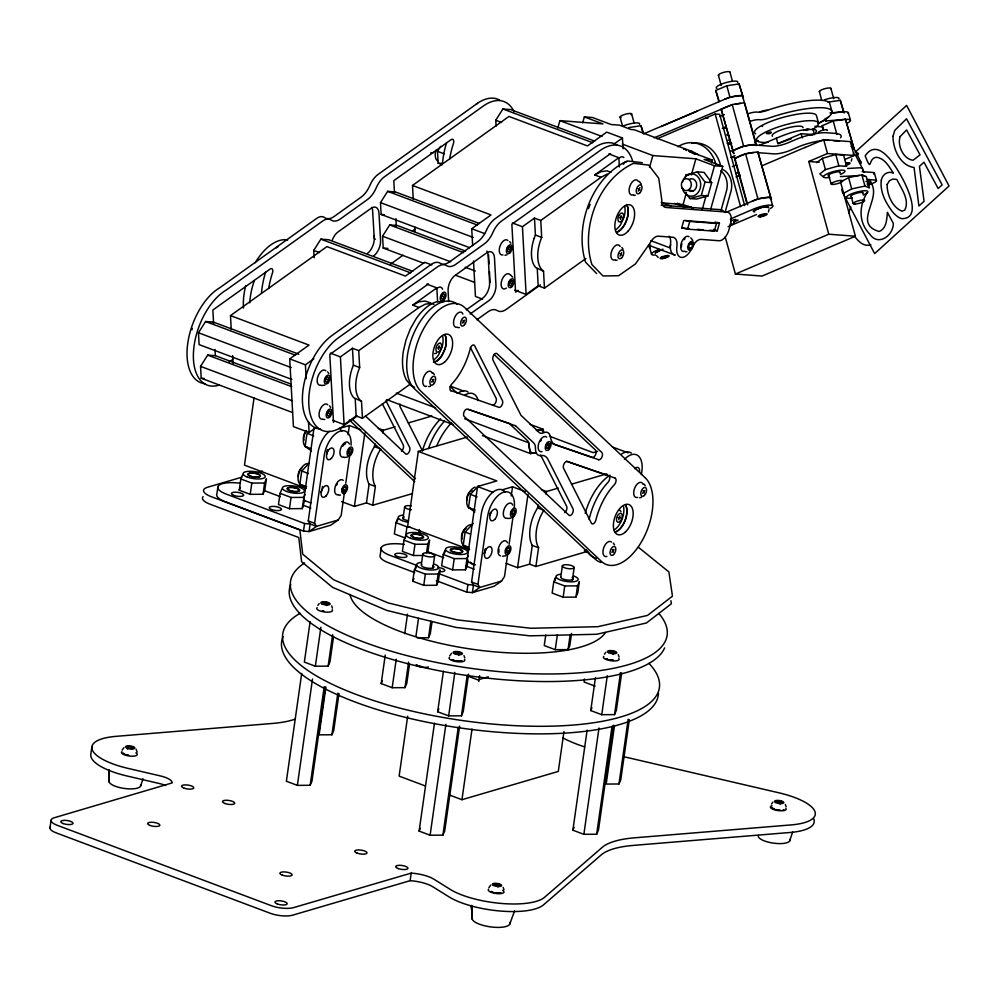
<?xml version="1.0" encoding="UTF-8"?>
<svg xmlns="http://www.w3.org/2000/svg" width="999" height="999" viewBox="0 0 999 999"><rect width="100%" height="100%" fill="white"/><g stroke="black" fill="none" stroke-linecap="round" stroke-linejoin="round"><path stroke-width="1.5" d="M549.737 443.981L547.914 443.631L546.553 445.716L546.503 448.052L548.326 448.401L549.675 446.328L549.737 443.981L547.227 443.044M328.696 379.945L328.833 377.56L327.597 376.835L325.662 379.133L325.524 381.518L326.76 382.255L328.696 379.945L324.925 378.534M330.557 413.898L330.694 411.513L329.458 410.776L327.522 413.074L327.385 415.459L328.621 416.196L330.557 413.898L326.785 412.475M444.63 296.978L444.767 294.593L443.531 293.856L441.595 296.166L441.458 298.551L442.694 299.288L444.63 296.978L440.859 295.567M510.751 249.688L510.901 247.302L509.665 246.566L507.729 248.876L507.579 251.261L508.828 251.998L510.751 249.688L506.993 248.276M512.612 283.629L512.762 281.243L511.525 280.519L509.59 282.817L509.44 285.202L510.676 285.939L512.612 283.629L508.841 282.218M49.95 828.009L51.024 820.429M91.908 746.64L90.834 754.208A53.259 16.896 8.1 0 0 127.21 776.036L159.316 783.516A17.133 5.432 8.1 0 1 165.647 785.526M127.622 749.213L128.047 746.216L133.741 747.702L132.368 748.601L128.834 748.288L126.673 747.102L128.047 746.216M217.932 486.538L216.858 494.105A22.028 6.993 8.1 0 0 225.212 501.685L303.484 531.081L309.053 531.555L330.794 525.174L338.211 519.98L341.159 515.509L344.443 492.445M263.024 494.255L264.623 483.004L266.433 478.796L264.822 490.047L263.024 494.255L250.225 494.33L239.236 490.209L240.834 478.958L242.645 474.75M254.058 397.814L244.48 465.147L305.544 488.074M250.225 494.33L251.823 483.091L240.834 478.958M281.88 489.123L280.07 493.319L278.471 504.57L289.46 508.703L302.26 508.616L304.67 500.199M289.46 508.703L291.071 497.452L280.07 493.319M306.231 488.548L299.862 484.128L301.735 471.004L308.941 463.399M311.513 450.886L305.145 446.466L307.018 433.341L313.748 435.864M302.26 508.616L303.858 497.377L305.07 494.567M313.961 428.359L303.721 500.287L310.864 502.959M303.484 531.081L304.57 523.513L226.286 494.118A22.028 6.993 8.1 0 1 218.906 485.314A22.028 6.993 8.1 0 1 239.573 483.166M338.211 519.98L316.471 526.361L310.127 523.988L308.254 520.929L317.882 453.259A22.028 11.951 -69.4 0 1 329.395 431.256M304.57 523.513L310.127 523.988L309.053 531.555L316.471 526.361L314.598 523.314L324.225 455.631A22.028 11.951 -69.4 0 1 339.573 431.356A22.028 11.951 -69.4 0 1 351.061 445.167M326.835 454.145L327.485 449.55M301.723 673.388L286.376 781.243L297.365 785.376L310.165 785.289L311.963 781.093L325.349 687.087M310.127 621.59L304.358 662.087L315.347 666.221L328.147 666.133L329.957 661.925L333.579 636.438M297.365 785.376L312.5 679.045M348.064 434.715L349.375 425.537L360.789 429.82M315.347 666.221L320.904 627.222M326.411 605.481L326.848 602.484L323.314 602.185L321.94 603.071L327.635 604.557L329.008 603.671L326.848 602.484M345.754 483.216L349.7 455.532M310.165 785.289L324.2 686.675M328.147 666.133L332.63 634.64M325.924 687.075L319.118 734.839L331.918 734.764L333.728 730.556L338.986 693.568M341.546 501.598L354.395 506.418L364.86 432.967M331.918 734.764L337.837 693.156M354.395 506.418L366.446 502.884L369.106 484.14A28.959 15.709 -69.4 0 1 374.45 446.64L374.862 443.756M366.446 502.884L372.727 505.244L375.387 486.501A28.959 15.709 -69.4 0 1 380.731 449.001L374.45 446.64M382.992 433.141L383.391 430.257L395.142 426.81M381.268 547.602L380.194 555.182A22.028 6.993 8.1 0 0 388.549 562.762L414.647 572.564M395.966 522.677L394.355 533.928L405.357 538.049L406.955 526.81L395.966 522.677L397.764 518.469L397.365 521.278M402.947 518.956L404.682 506.68M409.553 663.935L406.78 683.441L404.982 687.637L392.182 687.724L381.193 683.591L385.239 655.094M405.794 535.939L403.996 540.147L402.397 551.398L413.386 555.519L423.339 555.469M467.232 437.062L418.319 451.423L407.642 526.411L468.706 549.35M392.182 687.724L396.241 659.228M413.386 555.519L414.985 544.28L403.996 540.147M418.756 533.753L419.355 529.532M404.732 633.691L407.505 614.198M436.551 585.277L438.149 574.025L439.96 569.817L438.349 581.068L436.551 585.277L423.751 585.352L412.762 581.231L414.36 569.979L416.171 565.771L415.759 568.581M419.955 533.766L420.354 530.956M421.328 564.61L422.852 553.871M404.982 687.637L408.603 662.15M426.585 552.634L427.784 544.193L429.582 539.984L427.984 551.236M415.946 636.313L418.506 618.319M423.751 585.352L425.349 574.113L414.36 569.979M407.667 716.196L399.138 776.123L425.437 786.001M432.879 568.144L434.627 555.869A5.994 1.898 8.1 0 0 426.461 552.809A5.994 1.898 8.1 0 0 425.124 555.931A5.994 1.898 8.1 0 0 434.627 555.869M417.145 637.812L428.521 637.737L430.869 621.241M432.043 621.528L430.332 633.528L428.521 637.737M444.642 553.121L445.042 550.312L443.231 554.52L441.633 565.759L452.622 569.892L465.422 569.817L467.22 565.609L468.032 559.977M452.622 569.892L454.22 558.641L443.231 554.52M50.487 826.747A16.021 5.082 8.1 0 0 56.169 832.866L270.317 913.286A16.021 5.082 8.1 0 0 292.57 915.184L410.127 880.668L411.213 873.101A22.59 7.168 8.1 0 1 433.866 879.17L450.074 889.297A53.259 16.896 8.1 0 0 501.223 903.433A53.259 16.896 8.1 0 0 544.517 897.339L602.347 847.264A80.095 25.412 8.1 0 1 634.552 837.811L791.308 824.899A53.259 16.896 8.1 0 0 814.859 811.375A53.259 16.896 8.1 0 0 778.858 792.794L623.813 756.705M459.627 726.148L444.717 830.931L442.907 835.139L430.107 835.214L419.118 831.093L434.465 723.226M468.581 674.1L463.249 711.6L461.451 715.808L448.651 715.883L437.662 711.763L443.419 671.266M474.887 511.95L468.519 507.529L470.392 494.405L478.621 485.701M469.605 549.625L463.236 545.204L465.109 532.08L473.339 523.376M465.422 569.817L467.02 558.566L468.219 555.756M418.319 451.423L496.828 480.906L477.559 486.563L466.883 561.55L475.449 564.772M430.107 835.214L445.904 724.275M448.651 715.883L454.845 672.389M507.779 553.521L504.495 576.585L501.548 581.056L494.13 586.251L472.39 592.632L466.82 592.157L467.907 584.577L438.911 573.701M458.753 655.194L459.178 652.185L455.644 651.885L454.27 652.772L456.431 653.958L459.965 654.27L461.338 653.383L459.178 652.185M501.548 581.056L479.807 587.437L473.464 585.052L471.59 582.005L481.218 514.323A22.028 11.951 -69.4 0 1 491.558 493.331A22.028 11.951 -69.4 0 1 505.294 492.082M467.907 584.577L473.464 585.052L472.39 592.632L479.807 587.437L477.934 584.39L487.562 516.708A22.028 11.951 -69.4 0 1 503.359 492.27A22.028 11.951 -69.4 0 1 514.298 507.579M442.907 835.139L458.254 727.272M461.451 715.808L467.207 675.312M484.503 553.633A6.206 3.372 -69.4 0 1 490.846 546.94A6.206 3.372 -69.4 0 1 489.41 557.03A6.206 3.372 -69.4 0 1 484.503 553.633L485.202 549.088M489.997 515.422L490.434 512.35M448.801 794.767L461.95 799.712L472.015 729.02M478.783 681.455L479.607 675.686M511.226 495.991L512.537 486.8L525.387 491.633M509.09 544.293L513.036 516.608M506.143 563.399L517.557 567.694L528.021 494.23M517.557 567.694L529.607 564.16L532.28 545.404A28.959 15.709 -69.4 0 1 537.612 507.917L538.024 505.032M529.607 564.16L535.889 566.52L538.561 547.764A28.959 15.709 -69.4 0 1 543.893 510.277L537.612 507.917M546.153 494.405L546.565 491.52L558.304 488.074M497.927 887.012L498.351 884.015L494.817 883.703L493.444 884.59L499.138 886.088L500.511 885.201L498.351 884.015M545.754 635.064L544.255 645.566L555.244 649.687L568.044 649.612L569.855 645.404L571.565 633.403M555.157 580.419L555.556 577.609L553.758 581.818L552.147 593.069L563.149 597.19L575.936 597.115L577.747 592.907L579.345 581.655L577.547 585.864L575.936 597.115M560.851 576.485L562.375 565.746M555.244 649.687L557.38 634.69M563.149 597.19L564.747 585.951L553.758 581.818M572.402 580.019L574.15 567.744A5.994 1.898 8.1 0 0 565.983 564.685A5.994 1.898 8.1 0 0 564.647 567.807A5.994 1.898 8.1 0 0 574.15 567.744M568.044 649.612L570.179 634.615M563.985 731.48L558.291 771.428L461.95 799.712M584.54 679.02L584.103 682.017L595.104 686.151M613.386 725.249L598.476 830.032L596.665 834.24L583.866 834.315L572.877 830.194L587.137 730.032M621.678 672.926L616.333 710.414L614.535 714.622L601.735 714.697L590.746 710.576L595.441 677.584M583.866 834.315L599 727.996M601.735 714.697L607.28 675.711M613.036 654.258L613.461 651.261L609.927 650.961L608.553 651.847L614.248 653.346L615.621 652.459L613.461 651.261M641.408 474.5L641.845 471.428A22.028 11.951 -69.4 0 0 624.475 459.365M596.665 834.24L612.025 726.373M614.535 714.622L620.504 672.627M614.51 725.499L606.181 784.065L618.98 783.978L620.779 779.769L629.333 719.68M618.98 783.978L628.184 719.268M780.094 804.12L780.519 801.111L776.985 800.811L775.624 801.697L781.318 803.196L782.679 802.309L780.519 801.111M438.486 349.538L439.061 345.779M620.504 219.38L621.078 215.622M768.443 212.025L768.968 209.653M851.323 161.076L851.847 158.704M351.111 452.659L351.723 450.149L350.836 448.751L348.751 450.312L348.151 452.809L349.038 454.208L351.111 452.659L348.601 451.71M345.829 490.334L346.428 487.824L345.554 486.426L343.469 487.974L342.869 490.484L343.743 491.883L345.829 490.334L342.058 488.911M514.485 513.736L515.084 511.226L514.21 509.827L512.125 511.376L511.525 513.886L512.4 515.284L514.485 513.736L510.714 512.312M509.203 551.398L509.802 548.888L508.928 547.502L506.843 549.05L506.231 551.56L507.117 552.947L509.203 551.398L505.432 549.987M848.601 212.849L850.811 206.93M557.817 128.022L559.89 120.642L602.934 123.901L584.34 116.92L582.692 122.815M649.537 167.345L652.846 155.557L695.891 158.804L714.485 165.784L722.714 166.408L710.714 209.153M685.152 177.947L685.988 174.975L697.377 171.878L704.045 172.39L711.7 182.63L707.954 195.966L696.565 199.063L689.897 198.564L685.639 192.869M670.654 244.855L669.817 247.814L650.923 240.722M661.55 202.872L683.079 204.508L686.388 192.707M691.345 175.025L695.891 158.804M687.587 229.133L689.747 221.428L716.495 223.451L714.335 231.156L687.587 229.133L682.205 227.784M689.897 198.564L701.286 195.467L705.032 182.13L697.377 171.878M711.55 162.899L712.349 160.052L689.11 151.324L692.394 151.573L698.189 154.608M702.085 210.015L706.218 195.267M709.939 182.005L714.485 165.784M720.953 210.664L726.435 191.146A18.019 14.948 -85.7 0 0 720.866 170.804M709.527 230.257L717.282 230.844L719.417 223.214L716.882 222.265M725.024 212.512L730.918 191.483A18.019 14.948 -85.7 0 0 722.552 169.38M867.02 192.857C859.003 205.806 858.366 222.577 869.704 234.041C878.034 246.728 893.418 235.764 893.318 223.351L887.387 212.337C886.775 218.968 886.75 228.596 879.108 231.493C852.184 223.539 882.08 198.976 870.978 182.879M140.597 786.076L143.007 778.745M789.759 840.771L792.632 831.98M618.743 519.655L619.992 515.871M509.79 924.025L514.585 910.888M433.953 304.295L431.318 303.396L425.312 304.171L419.006 307.492L358.741 350.624L352.46 348.264L353.384 365.184L352.098 368.594A29.371 15.934 -69.4 0 0 353.696 397.652L361.513 401.398L362.45 418.319L356.168 415.959L344.106 424.587L332.692 420.304M358.741 350.624L359.665 367.545L358.379 370.954A29.371 15.934 -69.4 0 0 359.977 400.012L361.513 401.398M534.115 238.436L535.402 235.027L534.477 218.107L540.759 220.467L601.023 177.322L607.33 174.013M540.759 220.467L541.683 237.387L540.397 240.784A29.371 15.934 -69.4 0 0 541.995 269.855L543.543 271.241L544.467 288.162L538.186 285.801L526.123 294.43L514.71 290.147M588.511 208.591L590.122 204.445M735.189 219.231L733.054 224.35L730.057 224.126M239.236 490.209L240.434 487.4M412.762 581.231L413.961 578.421M381.193 683.591L382.392 680.794M437.662 711.763L438.861 708.953M419.118 831.093L420.317 828.283M590.746 710.576L591.945 707.767M572.877 830.194L574.088 827.384M691.433 248.326L692.881 245.055L692.145 242.507L689.972 243.244L688.523 246.516L689.248 249.051L691.433 248.326L687.662 246.903M638.249 191.146L639.959 187.575M620.017 256.119L621.728 252.547M809.103 129.283L807.204 128.983L803.895 130.295M815.571 132.755L816.52 130.956L815.634 129.72C795.853 127.635 777.097 138.411 759.24 145.367M122.153 750.124L123.938 747.602M449.75 655.806L451.536 653.271M488.923 887.624L490.709 885.089M291.883 379.445L199.113 344.605L198.464 332.767L205.594 321.503L213.386 322.09L298.901 354.208M292.507 412.512L201.199 378.221L200.549 366.371L207.68 355.107L215.459 355.694L290.834 384.003M314.148 257.817L313.736 250.412L320.879 239.148L328.659 239.735L412.724 271.303M469.555 247.652L381.131 214.448L380.482 202.61L387.624 191.346L395.404 191.933L479.47 223.501M423.801 263.299L383.216 248.064L382.567 236.214L389.697 224.95L397.477 225.537L465.609 251.124M442.17 164.673L438.136 163.162L437.487 151.311L440.659 146.304M496.091 126.174L495.766 120.255L502.897 108.991L510.676 109.578L594.742 141.146M317.844 605.406L319.193 603.571M828.795 116.858A43.556 9.615 -15.3 0 1 817.831 123.589A43.556 9.615 -15.3 0 0 825.149 119.53L829.158 116.446A48.052 10.614 -15.3 0 0 818.169 107.705A48.052 10.614 -15.3 0 0 768.993 118.044A8.004 1.773 -15.3 0 1 759.215 119.655A8.004 1.773 -15.3 0 0 749.887 121.379M604.457 654.183L605.819 652.347M771.515 804.033L772.876 802.197M462.4 323.039L464.635 320.217M431.655 382.118L433.891 379.295M642.557 493.256L644.805 490.434M611.825 552.335L614.06 549.512M855.132 152.248L906.63 105.444L949.05 185.989L874.662 253.596L843.743 194.892M816.67 162.687L822.339 158.317L835.788 154.533L843.568 155.12L846.653 166.396L838.873 165.797L825.424 169.593L819.754 173.963M477.559 103.234L377.947 174.525A18.519 10.052 -69.4 0 0 370.13 184.89L369.717 185.826A20.017 10.864 -69.4 0 1 361.276 197.04L334.016 216.571A20.017 10.864 -69.4 0 1 326.323 218.444M231.244 329.458L230.482 315.609L326.923 246.603L405.432 276.086L424.712 262.275L431.855 264.96M413.261 199.3L412.5 185.452L508.941 116.446L587.449 145.929L606.743 132.118L622.439 138.012L623.026 148.789M390.509 264.186L403.009 255.232M316.358 427.322L309.116 432.492L293.419 426.598L289.71 358.891L309.003 345.092L230.482 315.609M472.652 245.667L471.728 228.734L491.021 214.935L412.5 185.452M289.71 358.891L305.419 364.797L313.848 358.753M613.998 144.056L622.439 138.012M428.471 283.878L329.795 354.495L333.516 422.39M610.539 153.621L511.863 224.238L515.571 292.133L518.106 290.322M330.407 353.134L340.409 356.893L352.46 348.264M419.006 307.492L412.724 305.132L436.838 287.874L437.599 301.723M512.425 222.977L522.427 226.723L534.477 218.107M601.023 177.322L594.755 174.975L618.856 157.717L619.368 166.945M357.192 416.021L343.306 425.961A52.023 28.234 -69.4 0 1 308.841 404.807A52.023 28.234 -69.4 0 1 338.461 337.774L437.487 266.845A20.017 10.864 -69.4 0 1 446.503 265.584L446.653 265.672A20.017 10.864 -69.4 0 0 455.656 264.41L484.365 243.868A20.017 10.864 -69.4 0 0 492.807 232.655L492.932 232.367A20.017 10.864 -69.4 0 1 501.386 221.154L599.924 150.637A51.985 28.209 -69.4 0 1 632.642 161.151M540.384 284.902L506.306 309.34A20.017 10.864 -69.4 0 1 497.302 310.614L497.065 310.477A20.017 10.864 -69.4 0 0 488.074 311.75L476.835 319.78M362.45 418.319L410.164 384.178M544.467 288.162L585.901 258.504M228.921 362.175L232.655 359.503M412.362 231.031L414.847 229.258M466.346 309.84L482.767 298.089A12.013 6.518 -69.4 0 0 489.61 282.617L488.136 255.457A12.013 6.518 -69.4 0 0 486.863 251.074M470.154 314.023L489.11 300.474A12.013 6.518 -69.4 0 0 495.954 285.002L494.48 257.842A12.013 6.518 -69.4 0 0 486.525 252.947L454.932 275.537A12.013 6.518 -69.4 0 0 448.089 291.009L448.663 301.573M841.033 181.681L848.601 177.635L861.862 174.788L866.295 176.648L869.392 187.924L864.947 186.064L851.685 188.911L842.856 193.619L841.707 189.398M594.755 174.975L601.048 171.653L607.055 170.879L611.013 172.228M412.724 305.132L419.031 301.81L425.037 301.036L430.319 302.847M718.868 101.761L715.784 90.484L726.81 85.777L739.073 83.928L743.381 98.064L739.073 83.928M643.493 133.903L729.907 97.053L742.17 95.205M661.201 126.523L697.564 111.014M654.095 137.85L726.56 106.943A12.013 2.647 -15.3 0 1 732.192 104.982M721.178 109.266L733.778 153.621L721.178 109.266L732.217 104.545L744.467 102.71L756.668 145.592M657.067 138.811L715.172 114.011L719.667 114.361L744.692 205.582M720.042 116.433L724.3 114.61M732.567 150.762L743.593 146.054L755.856 144.206L742.719 96.603A12.013 2.647 -15.3 0 0 724.475 99.351M730.781 157.505L735.052 155.682M746.89 203.484L734.527 158.404L745.566 153.696L757.816 151.848L771.403 199.788L757.816 151.848M776.31 138.074L777.846 143.631L801.173 133.679L813.024 134.578M823.388 130.182L822.165 125.712L833.203 121.004L845.454 119.156L854.033 148.839L845.454 119.156M732.367 166.596L736.5 164.823M735.826 173.589L738.586 172.415M736.026 176.885L740.284 175.062M761.588 165.971L805.344 147.303M804.994 147.577L823.663 139.61L850.311 141.621L854.12 155.519L844.792 159.503M840.746 182.78L855.406 236.226L828.758 234.216L808.803 161.476L827.472 153.509L854.12 155.519M726.81 212.013L757.929 198.776L770.179 196.928M659.278 249.313L656.43 250.524A12.013 2.647 -15.3 0 0 655.694 255.07M730.319 219.006L754.47 208.691A12.013 2.647 -15.3 0 1 769.692 205.12A12.013 2.647 -15.3 0 1 770.067 208.641M730.843 221.016L733.628 219.83L738.086 220.167L733.903 221.953M728.059 226.673L756.48 214.548M867.794 185.414L873.213 183.104A8.004 1.773 -15.3 0 0 875.087 180.07L867.382 179.483M725.224 236.938L735.401 274.038L828.758 234.216M855.406 236.226L762.062 276.061L735.401 274.038M777.846 143.631L791.295 138.786M807.841 129.995L806.48 130.432M846.028 164.935L848.8 163.212L846.141 163.374M338.998 428.583L349.375 425.537M408.366 422.927L431.868 416.034M241.708 477.235L207.617 487.237A20.017 6.356 8.1 0 0 211.288 496.69L299.875 529.957L302.697 554.145L333.604 579.745L387.874 602.834L457.192 619.88L530.931 628.259L597.777 626.698L647.502 615.421L672.464 596.178L668.868 571.903L638.411 547.265M256.518 472.877L262.45 471.141M372.727 505.244L412.375 493.606M597.627 451.323L593.169 452.634L549.55 436.251M502.16 489.847L512.537 486.8M571.528 484.19L606.78 473.851M535.889 566.52L587.287 551.423M488.286 676.822L477.884 679.882L467.869 676.111M411.213 873.101L293.644 907.604A16.021 5.082 8.1 0 1 271.391 905.706L57.243 825.299A16.021 5.082 8.1 0 1 54.308 817.731L172.103 782.929A17.133 5.432 8.1 0 0 160.402 775.936L128.284 768.456A53.259 16.896 8.1 0 1 92.283 749.874A53.259 16.896 8.1 0 1 115.834 736.363L272.59 723.438A80.095 25.412 8.1 0 0 294.917 719.218M870.891 244.743C864.123 247.29 858.054 241.209 854.507 236.114M619.617 217.794L621.965 217.195M437.599 347.952L439.947 347.365M504.994 255.257L506.905 254.845M324.85 385.114L321.578 385.539M347.677 457.03L344.418 457.505M511.051 518.094L507.779 518.568M505.769 555.769L502.497 556.243M434.553 353.621L436.463 353.209M428.696 386.638L430.594 386.226M639.61 497.777L641.495 497.377M633.928 195.429L635.339 195.167M615.696 260.402L617.107 260.152M685.526 251.86L686.925 251.598M536.338 430.382L543.206 429.283L543.668 431.993M482.492 435.601L530.469 453.621L534.59 452.959M628.721 127.572L640.983 125.724L643.356 132.817M828.021 102.148L840.284 100.3L844.205 113.024M831.118 113.411L843.381 111.563L840.284 100.3M458.066 327.66L459.44 327.56M830.032 112.875L843.893 111.826A12.013 2.647 -15.3 0 1 848.039 113.561M825.149 119.53A8.004 1.773 -15.3 0 0 825.948 120.929L845.978 119.405A12.013 2.647 -15.3 0 1 846.827 123.352M847.627 168.469L858.541 167.869A12.013 2.647 -15.3 0 1 862.524 168.706M840.446 176.573L859.252 175.537M339.123 495.167L340.497 495.104M443.693 301.486L436.938 301.735A44.156 23.951 -69.4 0 0 415.921 319.081L410.252 329.058L405.956 340.135L403.309 351.523A46.728 25.35 -69.4 0 0 406.506 380.082L411.039 385.564L414.548 387.187M810.264 134.765L813.086 134.715M323.426 419.48L324.787 419.468M251.823 483.091L264.623 483.004M291.071 497.452L303.858 497.377M406.955 526.81L409.802 526.785M414.985 544.28L427.784 544.193M454.22 558.641L467.02 558.566M425.349 574.113L438.149 574.025M564.747 585.951L577.547 585.864M705.719 118.069L707.941 118.232M584.34 116.92L592.569 117.532L611.163 124.525L619.38 125.137L631.006 129.508L634.29 129.758L692.394 151.573M833.116 140.672L837.224 140.971A34.041 7.517 -15.3 0 1 839.46 141.259M757.429 152.635L774.075 153.883A12.013 2.647 -15.3 0 0 790.271 150.337L798.039 147.028A22.702 5.007 -15.3 0 1 822.402 140.547M808.803 161.476L819.168 162.263M712.349 160.052L704.12 159.428L722.714 166.408M862.224 171.666L873.001 172.477A8.004 1.773 -15.3 0 1 873.7 174.126M685.988 174.975L688.661 175.175M705.032 182.13L711.7 182.63M438.136 163.162L442.807 163.511M701.286 195.467L707.954 195.966M661.176 205.195L720.754 209.703A12.013 6.518 -69.4 0 1 723.663 211.488M719.417 223.214L683.753 220.517L681.618 228.159L689.36 228.734M697.115 229.32L703.321 229.795M381.131 214.448L384.253 214.685M383.216 248.064L387.887 248.414M201.199 378.221L204.308 378.459M814.822 126.324L822.065 126.898M642.307 162.687L627.247 160.951C591.77 177.198 574.088 225.836 585.564 262.175L596.653 273.576M618.306 517.519L620.429 518.006M685.714 220.417L689.747 221.428M450.499 390.459L498.888 407.33A4.008 2.173 -69.4 0 0 501.935 405.144A4.008 2.173 -69.4 0 0 502.422 400.562L474.625 345.754A4.008 2.173 -69.4 0 0 472.327 345.342A4.008 2.173 -69.4 0 0 470.179 348.813A48.052 26.074 -69.4 0 1 451.685 384.178A4.008 2.173 -69.4 0 0 449.975 388.074A4.008 2.173 -69.4 0 0 451.048 390.834M468.344 409.315L509.19 423.401L527.36 440.522A10.739 5.832 -69.4 0 1 529.108 445.979A12.3 6.668 -69.4 0 0 534.54 453.196A19.293 10.465 -69.4 0 1 536.001 453.071M552.06 443.469L592.282 457.342A4.008 2.173 -69.4 0 0 595.541 454.732A4.008 2.173 -69.4 0 0 595.491 450.087L494.018 354.445M566.595 461.188L608.641 475.686A4.008 2.173 -69.4 0 1 609.702 478.446A4.008 2.173 -69.4 0 1 608.004 482.342A48.052 26.074 -69.4 0 0 589.51 517.707A4.008 2.173 -69.4 0 1 588.998 519.105M559.89 120.642L602.01 136.463M622.352 144.106L652.846 155.557M502.897 108.991L592.769 142.732M608.866 153.958L618.856 157.717M495.766 120.255L501.56 122.427M683.079 204.508L693.081 208.267M674.687 203.409L684.802 207.205M661.313 202.397L671.415 206.194M713.473 229.42L717.282 230.844M689.11 243.631L692.881 245.055M437.487 151.311L444.218 153.846M648.513 245.167L674.687 254.995M535.402 235.027L541.683 237.387M387.624 191.346L477.485 225.087M471.728 228.734L484.577 233.566M508.391 246.366L510.901 247.302M380.482 202.61L473.251 237.437M534.115 238.436A29.371 15.934 -69.4 0 0 535.714 267.495L543.543 271.241M389.697 224.95L463.623 252.71M510.252 280.307L512.762 281.243M382.567 236.214L450.686 261.8M465.184 267.233L475.337 271.041M455.681 275.274L474.525 282.355M482.579 299.126L475.437 296.441L473.501 261.051M320.879 239.148L410.739 272.889M426.848 284.128L436.838 287.874M313.736 250.412L319.543 252.585M450.711 386.238L463.561 391.059M612.437 446.978L628.146 452.872M530.119 424.363L543.206 429.283M353.384 365.184L359.665 367.545M545.916 444.905L549.675 446.328M545.804 447.465L548.326 448.401M205.594 321.503L295.467 355.244M396.291 393.082L435.552 407.829M464.635 418.743L528.608 442.769L530.469 453.621M386.526 399.563L453.409 424.675M198.464 332.767L291.233 367.595M207.68 355.107L291.745 386.675M378.371 428.371L383.391 430.257M541.533 489.635L546.565 491.52M200.549 366.371L291.858 400.661M477.559 486.563L493.269 492.457M470.392 494.405L477.122 496.94M512.574 510.277L515.084 511.226M349.2 449.213L351.723 450.149M584.39 550.861L588.748 552.497M468.519 507.529L475.249 510.064M305.145 446.466L310.539 448.489M369.106 484.14L375.387 486.501M532.28 545.404L538.561 547.764M465.109 532.08L470.492 534.103M507.292 547.952L509.802 548.888M301.735 471.004L308.466 473.538M343.918 486.875L346.428 487.824M463.236 545.204L468.618 547.227M299.862 484.128L306.593 486.663M427.797 551.748L443.743 557.729M465.484 565.896L474.175 569.168M264.448 490.671L280.394 496.665M303.596 505.369L310.839 508.091M471.59 582.005L477.934 584.39M308.254 520.929L314.598 523.314M417.17 565.534L389.622 555.194A22.028 6.993 8.1 0 1 382.48 546.203A22.028 6.993 8.1 0 1 404.345 544.43M436.388 580.731L466.82 592.157M689.11 151.324L694.904 154.358M510.427 274.862L512.762 277.185M440.259 343.244L440.934 343.681A4.77 2.585 -69.4 0 1 441.196 348.351L440.609 349.687A4.533 2.46 -69.4 0 1 437.287 352.073L436.613 351.636A4.77 2.585 -69.4 0 1 436.351 346.953L436.925 345.629A4.533 2.46 -69.4 0 1 440.259 343.244M638.211 188.686L639.997 190.022M619.979 253.671L621.765 255.007M820.691 174.713L823.476 176.96M862.711 170.792L864.46 172.39M450.199 386.576L456.968 392.957M365.497 416.046L405.631 453.883A4.008 2.173 -69.4 0 0 408.903 452.372A4.008 2.173 -69.4 0 0 409.615 447.377L385.964 400.749M352.272 419.193L415.459 478.758M349.313 420.005L414.747 481.693M656.593 255.694L658.204 257.442M715.109 221.928L716.495 223.451M690.796 237.812L692.819 240.434M639.21 181.381L641.233 184.003M621.865 247.477L623.001 248.988M644.005 484.053L645.242 485.701M613.261 543.131L614.497 544.78M433.091 372.914L434.328 374.563M509.677 241.608L510.901 243.232M619.742 510.027L620.966 511.663M327.622 371.865L328.833 373.501M329.47 405.819L330.694 407.442M682.242 188.324L683.94 190.597M470.367 347.477L496.078 398.176A4.008 2.173 -69.4 0 1 495.591 402.772A4.008 2.173 -69.4 0 1 492.544 404.957M422.465 450.836L400.224 406.993A4.008 2.173 -69.4 0 1 400.099 404.058M382.405 403.858L403.271 445.005A4.008 2.173 -69.4 0 1 401.448 451.286M822.165 125.712L823.376 128.571M715.784 90.484L718.93 100.4M734.527 158.404L735.739 161.276M648.576 245.342L649.8 248.214M626.698 204.545C629.969 211.388 627.509 219.493 623.851 225.674A15.397 8.354 -69.4 0 1 616.57 232.018M643.169 490.571L644.193 493.131M612.424 549.637L613.448 552.21M462.999 320.342L464.023 322.914M432.267 379.42L433.291 381.993M136.114 749.262L137.2 752.172M785.314 804.532L786.138 806.78M618.256 654.682L619.08 656.93M463.973 655.606L464.797 657.854M503.146 887.424L503.971 889.672M331.643 605.906L332.467 608.141M874.387 173.014L876.46 180.594M848.351 112.7L850.436 120.28M861.862 174.788L864.947 186.064M830.893 88.362L833.715 98.676M831.98 111.601L829.894 104.021A48.052 10.614 -15.3 0 0 766.907 110.464A8.004 1.773 -15.3 0 1 757.667 112.15A8.004 1.773 -15.3 0 0 747.814 113.799M833.203 121.004L836.875 134.415M848.601 177.635L851.685 188.911M851.086 196.116L853.146 203.621M819.355 91.608L821.79 100.449M835.788 154.533L838.873 165.797M825.261 118.394L825.948 120.929M823.663 139.61L827.472 153.509M818.593 123.401L816.533 115.884A32.118 7.093 -15.3 0 0 781.031 117.957A32.118 7.093 -15.3 0 0 755.656 133.816M828.683 175.037L831.156 184.053M822.339 158.317L825.424 169.593M812.974 129.121L814.51 134.69M801.173 133.679L802.322 137.85M770.629 198.351L772.714 205.944M729.919 71.99L732.342 80.807M732.217 104.545L743.593 146.054M745.566 153.696L757.929 198.776M726.81 85.777L729.907 97.053M718.393 75.225L721.216 85.514M736.151 162.775L747.702 204.845M715.172 114.011L740.596 206.718M640.983 125.724L642.919 132.767M631.618 113.849L634.028 122.665M620.079 117.095L622.502 125.911M648.975 245.205L651.56 254.283M670.941 600.711L671.39 603.746L646.415 623.001L596.703 634.265L529.845 635.839L456.118 627.447L386.8 610.414L332.53 587.325L301.611 561.725L298.801 537.537L210.202 504.27A20.017 6.356 8.1 0 1 203.109 496.615M471.391 905.406L472.24 917.644A19.106 6.056 8.1 0 0 491.021 926.947A19.106 6.056 8.1 0 0 509.79 922.427M472.24 917.644L471.466 905.693L472.24 919.242M537.262 268.881L538.186 285.801M522.427 226.723L526.123 294.43M488.523 254.633L489.035 263.873M489.46 271.566L490.047 282.33M414.772 226.998L415.035 231.618M394.48 192.832L393.806 180.669L451.098 139.673A4.008 2.173 -69.4 0 1 453.371 139.922A4.008 2.173 -69.4 0 1 453.421 143.519A60.065 32.592 -69.4 0 0 449.625 159.191M395.891 218.669L396.303 226.261M355.232 399.038L356.168 415.959M340.409 356.893L344.106 424.587M305.419 364.797L306.169 378.646M308.529 421.728L309.116 432.492M232.667 355.619L233.092 363.311M213.611 323.701L212.862 310.027L270.155 269.031A4.008 2.173 -69.4 0 1 272.427 269.28A4.008 2.173 -69.4 0 1 272.477 272.877A60.065 32.592 -69.4 0 0 268.669 288.549M215.022 349.538L215.359 355.619M108.829 770.067L109.216 780.731A15.972 5.07 8.1 0 0 124.912 788.523A15.972 5.07 8.1 0 0 140.597 784.739M108.903 770.154L109.216 780.731M108.879 770.067L109.216 782.067M411.351 509.69A5.994 1.898 8.1 0 1 404.632 506.93A5.994 1.898 8.1 0 1 411.351 505.881M852.447 198.052A11.176 2.473 -15.3 0 1 848.401 195.305A11.176 2.473 -15.3 0 1 864.909 190.734A11.176 2.473 -15.3 0 1 863.223 195.067M851.323 196.528A6.394 1.411 -15.3 0 1 857.517 192.982A6.394 1.411 -15.3 0 1 862.711 193.719M829.707 177.435A11.176 2.473 -15.3 0 1 825.361 174.775A11.176 2.473 -15.3 0 1 841.857 170.142A11.176 2.473 -15.3 0 1 840.459 174.4M829.195 176.086A6.394 1.411 -15.3 0 1 833.678 172.627A6.394 1.411 -15.3 0 1 839.834 173.089M818.556 132.717A4.695 1.036 -15.3 0 1 822.951 130.182A4.695 1.036 -15.3 0 1 827.184 130.494M772.489 136.264A15.972 3.521 -15.3 0 1 786.263 128.272A15.972 3.521 -15.3 0 1 802.984 127.735M768.368 142.32A32.118 7.093 -15.3 0 1 763.024 133.466A32.118 7.093 -15.3 0 1 806.33 120.842A32.118 7.093 -15.3 0 1 812.437 129.483M824.724 140.335A22.702 5.007 -15.3 0 1 828.608 140.322M735.539 160.34A12.013 2.647 -15.3 0 1 739.735 156.056A12.013 2.647 -15.3 0 1 753.858 152.522M840.671 137.762A34.041 7.517 -15.3 0 0 835.139 133.391L826.523 132.742A22.702 5.007 -15.3 0 0 795.953 139.435L788.186 142.757A12.013 2.647 -15.3 0 1 772.002 146.304L753.833 144.93A12.013 2.647 -15.3 0 0 738.96 147.952A12.013 2.647 -15.3 0 0 733.453 152.76M859.852 160.652A12.013 2.647 -15.3 0 1 860.289 161.95M856.418 152.772A12.013 2.647 -15.3 0 1 857.254 155.295M862.636 175.462A12.013 2.647 -15.3 0 1 864.61 176.299M722.289 128.446A64.073 14.148 -15.3 0 1 725.449 128.234M728.708 144.143A8.004 1.773 -15.3 0 1 730.793 143.669M759.59 112.163A4.695 1.036 -15.3 0 1 763.998 110.602A4.695 1.036 -15.3 0 1 767.557 110.414M824.487 99.825A11.176 2.473 -15.3 0 1 838.86 98.926M819.692 91.871A5.994 1.324 -15.3 0 1 824.6 88.761A5.994 1.324 -15.3 0 1 830.831 88.736M845.604 163.249A4.695 1.036 -15.3 0 1 850.074 163.174A4.695 1.036 -15.3 0 1 845.479 165.434M862.711 171.328A12.013 2.647 -15.3 0 0 863.386 170.33L855.406 154.97A12.013 2.647 -15.3 0 0 853.233 154.208M865.971 181.606A6.206 1.374 -15.3 0 1 870.916 181.593A6.206 1.374 -15.3 0 1 867.02 184.066M860.626 163.736A12.013 2.647 -15.3 0 0 861.3 162.737L853.321 147.39A12.013 2.647 -15.3 0 0 851.148 146.628M728.683 143.469A64.073 14.148 -15.3 0 1 731.693 143.319M730.756 151.061A64.073 14.148 -15.3 0 1 733.778 150.911M731.43 157.38A6.006 1.324 -15.3 0 1 733.965 157.268M754.682 211.9A7.992 1.761 -15.3 0 1 759.902 207.692A7.992 1.761 -15.3 0 1 768.293 207.904M755.294 210.452A5.994 1.324 -15.3 0 1 755.744 210.002M761.987 207.605A5.994 1.324 -15.3 0 0 756.555 209.49A6.206 1.374 -15.3 0 1 760.614 207.929M763.423 207.33A5.994 1.324 -15.3 0 1 766.433 207.33M755.244 210.489A6.206 1.374 -15.3 0 1 755.719 210.015M763.673 207.255A6.206 1.374 -15.3 0 1 766.782 207.243M621.116 117.482A5.994 1.324 -15.3 0 1 625.324 114.236A5.994 1.324 -15.3 0 1 631.106 114.673M716.87 88.399A11.176 2.473 -15.3 0 1 726.036 82.592A11.176 2.473 -15.3 0 1 737.649 82.555M718.731 75.487A5.994 1.324 -15.3 0 1 723.638 72.378A5.994 1.324 -15.3 0 1 729.869 72.353M655.594 253.496A7.992 1.761 -15.3 0 1 663.074 249.188M657.255 252.285A5.994 1.324 -15.3 0 1 657.704 251.835M657.217 252.322A6.206 1.374 -15.3 0 1 657.679 251.848M622.689 126.199A11.176 2.473 -15.3 0 1 634.69 123.014A11.176 2.473 -15.3 0 1 639.56 124.338M685.851 150.05A2.797 2.323 -85.7 0 1 686.201 150.637M683.628 149.301A2.797 2.323 -85.7 0 1 684.827 149.313M735.227 104.221A12.013 2.647 -15.3 0 1 740.671 103.397M650.149 247.215A12.013 2.647 -15.3 0 1 650.499 245.03M752.384 201.111A12.013 2.647 -15.3 0 1 765.284 197.677A12.013 2.647 -15.3 0 1 770.516 199.101M728.97 135.589A8.004 1.773 -15.3 0 1 728.358 133.441M730.831 142.845A8.004 1.773 -15.3 0 1 727.21 143.294M727.771 140.472A8.004 1.773 -15.3 0 1 729.557 139.735M754.707 141.945A5.095 1.124 -15.3 0 1 755.406 141.596A8.004 1.773 -15.3 0 1 758.303 140.547M762.237 126.498A5.007 1.099 -15.3 0 1 762.712 126.099M725.674 127.909A8.004 1.773 -15.3 0 1 726.273 125.849M633.366 194.805A7.992 4.333 -69.4 0 1 629.969 185.926A7.992 4.333 -69.4 0 1 638.373 181.481M684.952 251.236A7.992 4.333 -69.4 0 1 681.168 243.544A7.992 4.333 -69.4 0 1 689.023 236.726M692.057 247.715A14.011 7.605 -69.4 0 1 681.58 257.442A14.011 7.605 -69.4 0 1 676.872 246.578A12.013 6.518 -69.4 0 0 672.839 237.263L658.391 236.164A12.013 6.518 -69.4 0 0 650.099 243.019L635.451 263.936L618.581 275.736L602.996 275.961L591.908 264.56C580.431 228.222 598.114 179.583 633.591 163.337L648.651 165.072L658.741 178.197L661.788 199.987A12.013 6.518 -69.4 0 0 665.983 207.467L727.097 212.088A12.013 6.518 -69.4 0 1 730.569 224.051L728.958 229.782A12.013 6.518 -69.4 0 1 719.055 240.747L701.036 239.385A12.013 6.518 -69.4 0 0 692.619 246.516M669.068 236.214A12.013 6.518 -69.4 0 1 670.529 244.193A14.011 7.605 -69.4 0 0 675.237 255.057M681.505 246.79A6.206 3.372 -69.4 0 1 681.88 243.793M684.065 239.685A6.206 3.372 -69.4 0 1 685.039 238.798M626.548 204.683A16.021 8.691 -69.4 0 1 626.66 220.242A16.021 8.691 -69.4 0 1 616.545 232.53M615.134 259.777A7.992 4.333 -69.4 0 1 611.738 250.899A7.992 4.333 -69.4 0 1 620.129 246.453M677.996 146.778A32.118 26.648 -85.7 0 1 715.971 164.585M690.821 206.793A32.118 26.648 -85.7 0 1 677.422 203.172M691.72 143.332A32.118 26.648 -85.7 0 1 720.741 166.271M691.083 206.943A32.118 26.648 -85.7 0 1 688.348 206.381M693.306 191.209A5.994 4.97 -85.7 0 1 690.871 190.285M682.617 181.756A11.176 9.278 -85.7 0 1 697.24 176.161A11.176 9.278 -85.7 0 1 696.228 194.443A11.176 9.278 -85.7 0 1 682.305 187.537M689.073 179.408A6.394 5.307 -85.7 0 1 696.715 185.302A6.394 5.307 -85.7 0 1 688.461 190.459M606.88 556.493A7.992 4.333 -69.4 0 1 603.571 548.176A7.992 4.333 -69.4 0 1 611.5 542.07M426.71 386.263A7.992 4.333 -69.4 0 1 423.826 376.785A7.992 4.333 -69.4 0 1 432.18 373.151M243.519 308.067A48.052 26.074 -69.4 0 1 245.729 285.677M255.207 262.712A48.052 26.074 -69.4 0 1 287.65 239.997M249.775 302.822A48.052 26.074 -69.4 0 1 254.333 280.582M276.224 247.952A48.052 26.074 -69.4 0 1 278.459 246.378M451.398 422.864A4.008 2.173 -69.4 0 1 450.974 423.376A48.052 26.074 -69.4 0 0 436.888 445.554M428.446 448.601A48.052 26.074 -69.4 0 1 444.63 420.991M600.986 562.474A48.052 26.074 -69.4 0 1 595.054 559.003L414.523 388.811A48.052 26.074 -69.4 0 1 415.784 329.158A48.052 26.074 -69.4 0 1 457.217 304.208M625.711 505.319A16.021 8.691 -69.4 0 1 616.508 531.48M540.447 441.458A6.219 3.372 -69.4 0 1 541.271 440.134M542.307 430.819A12.3 6.668 -69.4 0 0 537.25 430.419A10.739 5.832 -69.4 0 1 536.825 430.606M542.819 431.406A12.3 6.668 -69.4 0 1 543.269 432.105M445.179 335.14A16.021 8.691 -69.4 0 1 443.981 351.411A16.021 8.691 -69.4 0 1 433.429 362.212M564.822 512.637A4.008 2.173 -69.4 0 0 566.645 506.343L541.608 456.968A19.293 10.465 -69.4 0 0 540.297 455.044M542.057 451.585A7.992 4.333 -69.4 0 1 538.748 443.269A7.992 4.333 -69.4 0 1 546.678 437.15M457.455 327.197A7.992 4.333 -69.4 0 1 454.57 317.707A7.992 4.333 -69.4 0 1 462.924 314.073M637.624 497.415A7.992 4.333 -69.4 0 1 634.74 487.924A7.992 4.333 -69.4 0 1 643.094 484.303M407.854 522.215A11.176 3.546 8.1 0 1 398.589 518.406A11.176 3.546 8.1 0 1 402.547 515.147M408.466 520.766A6.394 2.023 8.1 0 1 404.27 516.958M434.44 564.173A11.176 3.546 8.1 0 1 435.864 569.617A11.176 3.546 8.1 0 1 419.518 567.532A11.176 3.546 8.1 0 1 420.941 562.449M432.717 565.546A6.394 2.023 8.1 0 1 428.521 568.281A6.394 2.023 8.1 0 1 421.84 564.622M573.826 576.011A11.176 3.546 8.1 0 1 575.249 581.455A11.176 3.546 8.1 0 1 558.916 579.37A11.176 3.546 8.1 0 1 560.339 574.288M572.102 577.385A6.394 2.023 8.1 0 1 568.718 580.169A6.394 2.023 8.1 0 1 560.801 576.923M470.429 508.304A11.176 6.069 -69.4 0 1 467.12 498.239A11.176 6.069 -69.4 0 1 475.112 487.15M465.147 545.978A11.176 6.069 -69.4 0 1 462.2 534.515A11.176 6.069 -69.4 0 1 471.516 524.662M500.437 555.881A7.992 4.333 -69.4 0 1 499.675 545.054A7.992 4.333 -69.4 0 1 507.467 542.769M462.137 538.886A5.994 3.247 -69.4 0 1 462.225 532.991A5.994 3.247 -69.4 0 1 466.058 528.546M507.155 518.144A7.992 4.333 -69.4 0 1 504.42 508.503A7.992 4.333 -69.4 0 1 512.749 505.094M467.008 500.224A5.994 3.247 -69.4 0 1 468.156 493.906A5.994 3.247 -69.4 0 1 472.24 490.784M422.44 450.686A45.879 24.888 -69.4 0 1 440.709 418.806M307.055 447.227A11.176 6.069 -69.4 0 1 306.531 430.557M300.287 484.328A11.176 6.069 -69.4 0 1 299.3 472.065A11.176 6.069 -69.4 0 1 308.142 463.598M338.499 494.742A7.992 4.333 -69.4 0 1 335.314 486.276A7.992 4.333 -69.4 0 1 343.256 480.344M298.351 476.823A5.994 3.247 -69.4 0 1 301.723 467.932M343.781 457.08A7.992 4.333 -69.4 0 1 341.046 447.427A7.992 4.333 -69.4 0 1 349.375 444.018M304.046 440.147A5.994 3.247 -69.4 0 1 306.056 431.081M340.359 429.495A22.028 11.951 -69.4 0 1 341.958 431.006M322.402 486.513A6.206 3.372 -69.4 0 1 320.629 492.42M327.66 450.387A6.206 3.372 -69.4 0 1 326.748 453.446M336.576 485.252A6.206 3.372 -69.4 0 1 337.337 483.866M342.694 446.266A6.206 3.372 -69.4 0 1 345.579 443.781M458.291 392.907A22.028 11.951 -69.4 0 1 468.069 392.008M464.635 395.279A22.028 11.951 -69.4 0 1 478.196 400.537M485.651 549.05A6.206 3.372 -69.4 0 1 483.966 553.496M490.659 512.999A6.206 3.372 -69.4 0 1 490.084 514.522M437.862 567.494A6.206 1.973 8.1 0 1 444.767 570.079A6.206 1.973 8.1 0 1 439.473 571.64M499.088 552.147A6.206 3.372 -69.4 0 1 499.001 549.388M621.628 453.971A22.028 11.951 -69.4 0 1 631.405 453.084M634.652 468.693A6.206 3.372 -69.4 0 1 639.547 472.102M473.426 564.885A16.021 5.082 8.1 0 1 470.279 562.037M623.488 506.406A15.972 8.666 -69.4 0 1 614.185 529.982M625.599 504.857A15.972 8.666 -69.4 0 1 625.074 520.741A15.972 8.666 -69.4 0 1 614.76 532.305M596.378 558.341A45.879 24.888 -69.4 0 1 586.138 549.625M585.202 513.386A45.879 24.888 -69.4 0 1 610.002 475.124M618.818 658.453A7.992 2.535 8.1 0 1 611.026 660.751A7.992 2.535 8.1 0 1 603.771 656.405M608.953 659.702A5.994 1.898 8.1 0 0 613.498 660.277A6.206 1.973 8.1 0 1 610.252 660.027M607.617 659.278A5.994 1.898 8.1 0 1 606.518 658.778M332.192 609.677A7.992 2.535 8.1 0 1 324.4 611.975A7.992 2.535 8.1 0 1 317.145 607.629M323.838 611.238A5.994 1.898 8.1 0 1 322.34 610.926M658.903 613.511A190.222 60.352 8.1 0 1 470.042 668.206A190.222 60.352 8.1 0 1 304.608 562.949M664.622 647.864A190.222 60.352 8.1 0 1 453.146 673.314A190.222 60.352 8.1 0 1 290.809 584.253M324.001 611.301A6.206 1.973 8.1 0 1 322.452 610.976M605.494 632.479A130.157 41.296 8.1 0 1 470.292 648.975A130.157 41.296 8.1 0 1 350.012 594.393M461.95 660.938A6.206 1.973 8.1 0 1 456.268 660.976M461.65 660.913A5.994 1.898 8.1 0 1 460.564 661.126M459.215 661.201A5.994 1.898 8.1 0 1 456.168 660.951M607.317 659.253A6.206 1.973 8.1 0 1 606.181 658.741M464.535 659.39A7.992 2.535 8.1 0 1 456.743 661.675A7.992 2.535 8.1 0 1 449.475 657.342M428.484 666.97A7.992 2.535 8.1 0 1 415.671 665.234M421.428 666.42A5.994 1.898 8.1 0 1 418.581 665.671M417.495 665.184A5.994 1.898 8.1 0 1 416.72 664.647M648.963 663.386A190.222 60.352 8.1 0 1 461.763 720.454A190.222 60.352 8.1 0 1 300.162 613.274M658.478 693.181A190.222 60.352 8.1 0 1 456.568 727.422A190.222 60.352 8.1 0 1 283.067 636.575M502.634 890.346A7.992 2.535 8.1 0 1 497.152 893.63A7.992 2.535 8.1 0 1 488.648 889.16M498.389 893.031A5.994 1.898 8.1 0 1 495.342 892.769M492.507 892.02A5.994 1.898 8.1 0 1 491.408 891.533M584.69 746.902A80.095 25.412 8.1 0 1 562.487 737.649M498.264 893.069A6.206 1.973 8.1 0 1 495.104 892.794M493.556 892.457A6.206 1.973 8.1 0 1 491.021 891.508M410.127 880.668A22.59 7.168 8.1 0 1 432.779 886.75L449.001 896.865A53.259 16.896 8.1 0 0 500.149 911.013A53.259 16.896 8.1 0 0 543.444 904.907L601.273 854.844A80.095 25.412 8.1 0 1 633.478 845.391L790.234 832.467A53.259 16.896 8.1 0 0 813.785 818.955M783.803 809.577A6.206 1.973 8.1 0 1 783.004 809.927M780.469 810.226A6.206 1.973 8.1 0 1 775.761 809.627M774.375 809.19A6.206 1.973 8.1 0 1 773.238 808.678M772.439 808.129A6.206 1.973 8.1 0 1 772.015 807.567M128.347 755.344A6.206 1.973 8.1 0 1 125.399 754.57M124.263 754.058A6.206 1.973 8.1 0 1 123.052 752.959M785.876 808.316A7.992 2.535 8.1 0 1 776.847 810.401A7.992 2.535 8.1 0 1 772.002 805.706M779.058 810.077A5.994 1.898 8.1 0 1 776.011 809.552M774.675 809.128A5.994 1.898 8.1 0 1 773.576 808.641M772.801 808.104A5.994 1.898 8.1 0 1 772.402 807.567M789.759 839.435A15.972 5.07 8.1 0 1 774.063 843.218A15.972 5.07 8.1 0 1 758.366 835.439M135.864 752.859A7.992 2.535 8.1 0 1 130.382 756.143A7.992 2.535 8.1 0 1 121.878 751.66M128.571 755.269A5.994 1.898 8.1 0 1 127.073 754.957M124.638 754.033A5.994 1.898 8.1 0 1 123.864 753.508M192.008 329.807A4.695 2.547 -69.4 0 1 192.357 328.409M436.163 289.31A7.992 4.333 -69.4 0 1 442.594 289.223M320.929 385.164A7.992 4.333 -69.4 0 1 317.894 376.498A7.992 4.333 -69.4 0 1 325.861 370.804M322.789 419.105A7.992 4.333 -69.4 0 1 319.755 410.452A7.992 4.333 -69.4 0 1 327.722 404.745M325.662 218.182A20.017 10.864 -69.4 0 1 325.025 217.844L324.2 217.332A16.733 9.078 -69.4 0 0 316.683 218.394L219.78 287.749A52.173 28.309 -69.4 0 0 187.949 342.045A52.173 28.309 -69.4 0 0 204.832 383.653M514.085 111.713A52.073 28.259 -69.4 0 0 482.442 106.668L384.29 176.898A18.519 10.052 -69.4 0 0 376.473 187.275L376.061 188.212A20.017 10.864 -69.4 0 1 367.62 199.425L340.359 218.956A20.017 10.864 -69.4 0 1 331.368 220.23L330.544 219.718A16.733 9.078 -69.4 0 0 323.027 220.779L226.124 290.122A52.173 28.309 -69.4 0 0 193.544 350.961A52.173 28.309 -69.4 0 0 219.38 385.027M476.098 104.283A52.073 28.259 -69.4 0 1 499.8 100.187M442.42 163.774A60.065 32.592 -69.4 0 1 446.628 142.557M261.476 293.132A60.065 32.592 -69.4 0 1 265.684 271.915M367.382 253.446A12.013 6.518 -69.4 0 0 374.225 237.899L372.627 210.814A12.013 6.518 -69.4 0 0 371.84 207.342M373.726 255.819A12.013 6.518 -69.4 0 0 380.569 240.284L378.971 213.187A12.013 6.518 -69.4 0 0 371.016 208.366L337.849 232.093A12.013 6.518 -69.4 0 0 332.205 240.272M616.92 144.955A51.985 28.209 -69.4 0 0 593.581 148.252L495.042 218.769A20.017 10.864 -69.4 0 0 486.588 229.982L486.463 230.27A20.017 10.864 -69.4 0 1 478.022 241.483L449.313 262.025A20.017 10.864 -69.4 0 1 440.309 263.286L440.159 263.199A20.017 10.864 -69.4 0 0 431.143 264.46L332.118 335.389A52.023 28.234 -69.4 0 0 302.959 390.234A52.023 28.234 -69.4 0 0 320.617 429.145M619.73 157.63A7.992 4.333 -69.4 0 1 623.863 157.567M623.301 164.311A4.695 2.547 -69.4 0 1 626.698 161.875M502.997 254.895A7.992 4.333 -69.4 0 1 499.962 246.241A7.992 4.333 -69.4 0 1 507.929 240.547M506.393 288.087A7.992 4.333 -69.4 0 1 501.473 281.381A7.992 4.333 -69.4 0 1 509.777 274.488M375.437 239.236A4.695 2.547 -69.4 0 1 374.138 235.527M437.624 160.914A11.176 6.069 -69.4 0 1 435.901 150.25M624.65 206.019A16.246 8.816 -69.4 0 1 624.063 217.07L620.704 224.488A15.397 8.354 -69.4 0 1 615.946 229.608M433.416 152.447A5.994 3.247 -69.4 0 1 430.731 152.822M442.619 336.176A16.246 8.816 -69.4 0 1 442.033 347.227L438.686 354.645A15.397 8.354 -69.4 0 1 433.916 359.765M444.68 334.702A16.246 8.816 -69.4 0 1 445.179 348.414L441.82 355.831A15.397 8.354 -69.4 0 1 434.54 362.175M893.019 136.264C892.919 149.013 900.186 165.572 914.073 167.52L918.893 206.006L924.075 201.286L919.43 166.358L923.988 162.213L938.148 188.499L942.144 184.865L906.518 118.769L894.779 130.37L893.019 136.264M887.124 184.503C886.925 194.58 892.282 207.268 902.01 211.189L904.719 210.152C910.089 199.937 901.16 188.549 896.84 179.42L892.756 179.096L889.51 180.657L887.124 184.503M881.318 180.157C879.719 191.796 885.813 202.959 892.631 211.938A24.163 12.388 66.9 0 0 901.448 218.644C922.626 219.056 907.042 186.95 902.197 177.922C896.315 167.245 878.371 135.939 865.159 155.894C872.527 174.301 867.457 157.343 876.872 157.318C884.977 158.629 889.235 166.958 893.443 173.114C887.974 170.517 882.279 174.625 881.318 180.157M900.111 136.601C897.09 145.404 903.458 159.266 913.086 160.227L920.042 154.895L906.592 129.945L900.111 136.601M618.955 215.472L618.369 216.795A4.77 2.585 -69.4 0 0 618.631 221.478L619.305 221.915A4.533 2.46 -69.4 0 0 622.639 219.53L623.214 218.194A4.77 2.585 -69.4 0 0 622.951 213.524L622.277 213.087A4.533 2.46 -69.4 0 0 618.955 215.472M766.458 133.454C771.603 135.102 774.063 129.47 766.458 133.454M661.962 257.28L661.363 258.242L664.023 258.079L667.894 255.981L661.962 257.28M760.002 215.447L759.402 216.421L762.062 216.246L765.921 214.161L760.002 215.447M515.534 425.786L467.395 409.178A4.008 2.173 -69.4 0 0 464.148 411.788A4.008 2.173 -69.4 0 0 464.198 416.433L569.005 515.234A4.008 2.173 -69.4 0 0 572.265 513.723A4.008 2.173 -69.4 0 0 572.989 508.728L547.952 459.353A19.293 10.465 -69.4 0 0 540.884 455.581A12.3 6.668 -69.4 0 1 535.452 448.364A10.739 5.832 -69.4 0 0 533.703 442.907L515.534 425.786M598.626 459.715L555.531 444.855A19.293 10.465 -69.4 0 1 550.486 437.225A12.3 6.668 -69.4 0 0 543.593 432.792A10.739 5.832 -69.4 0 1 539.173 432.455L521.003 415.322L493.031 360.177A4.008 2.173 -69.4 0 1 493.756 355.182A4.008 2.173 -69.4 0 1 497.027 353.671L601.835 452.472A4.008 2.173 -69.4 0 1 601.885 457.117A4.008 2.173 -69.4 0 1 598.626 459.715M614.984 478.059L567.145 461.563A4.008 2.173 -69.4 0 0 564.098 463.748A4.008 2.173 -69.4 0 0 563.598 468.344L591.396 523.151A4.008 2.173 -69.4 0 0 593.706 523.563A4.008 2.173 -69.4 0 0 595.854 520.092A48.052 26.074 -69.4 0 1 614.348 484.727A4.008 2.173 -69.4 0 0 616.046 480.831A4.008 2.173 -69.4 0 0 614.984 478.059M645.154 477.709L464.635 307.517A48.052 26.074 -69.4 0 0 422.689 330.457A48.052 26.074 -69.4 0 0 420.866 391.196L601.398 561.388A48.052 26.074 -69.4 0 0 643.331 538.461A48.052 26.074 -69.4 0 0 645.154 477.709M855.144 204.046A5.994 1.324 -15.3 0 0 864.61 200.799A5.994 1.324 -15.3 0 0 857.017 201.224A5.994 1.324 -15.3 0 0 855.144 204.046M833.216 184.44A5.994 1.324 -15.3 0 0 842.619 181.181A5.994 1.324 -15.3 0 0 834.927 181.656A5.994 1.324 -15.3 0 0 833.216 184.44M760.339 216.808A4.695 1.036 -15.3 0 0 767.195 214.123A4.695 1.036 -15.3 0 0 760.451 214.922A4.695 1.036 -15.3 0 0 760.339 216.808M662.3 258.641A4.695 1.036 -15.3 0 0 669.168 255.956A4.695 1.036 -15.3 0 0 662.412 256.755A4.695 1.036 -15.3 0 0 662.3 258.641M659.627 250.786A5.994 1.324 -15.3 0 0 658.516 251.323A6.206 1.374 -15.3 0 1 659.665 250.774M639.922 192.819A4.695 2.547 -69.4 0 0 641.108 185.152A4.695 2.547 -69.4 0 0 636.288 190.097A4.695 2.547 -69.4 0 0 639.922 192.819M691.508 249.25A4.695 2.547 -69.4 0 0 692.707 241.583A4.695 2.547 -69.4 0 0 687.886 246.528A4.695 2.547 -69.4 0 0 691.508 249.25M627.996 231.256A16.021 8.691 -69.4 0 0 631.168 205.369A16.021 8.691 -69.4 0 0 614.997 223.277A16.021 8.691 -69.4 0 0 627.996 231.256M621.69 257.804A4.695 2.547 -69.4 0 0 622.877 250.137A4.695 2.547 -69.4 0 0 618.056 255.07A4.695 2.547 -69.4 0 0 621.69 257.804M689.622 189.073A5.994 4.97 -85.7 0 0 687.949 178.958A5.994 4.97 -85.7 0 0 681.455 186.014A5.994 4.97 -85.7 0 0 689.622 189.073M613.573 554.57A4.695 2.547 -69.4 0 0 615.084 546.84A4.695 2.547 -69.4 0 0 610.177 551.373A4.695 2.547 -69.4 0 0 613.573 554.57M433.404 384.353A4.695 2.547 -69.4 0 0 434.915 376.623A4.695 2.547 -69.4 0 0 430.007 381.143A4.695 2.547 -69.4 0 0 433.404 384.353M625.424 531.98A16.021 8.691 -69.4 0 0 630.569 505.594A16.021 8.691 -69.4 0 0 613.836 521.053A16.021 8.691 -69.4 0 0 625.424 531.98M444.892 361.788A16.021 8.691 -69.4 0 0 450.049 335.414A16.021 8.691 -69.4 0 0 433.316 350.874A16.021 8.691 -69.4 0 0 444.892 361.788M548.751 449.662A4.695 2.547 -69.4 0 0 550.262 441.933A4.695 2.547 -69.4 0 0 545.354 446.466A4.695 2.547 -69.4 0 0 548.751 449.662M464.148 325.274A4.695 2.547 -69.4 0 0 465.659 317.545A4.695 2.547 -69.4 0 0 460.751 322.078A4.695 2.547 -69.4 0 0 464.148 325.274M644.318 495.492A4.695 2.547 -69.4 0 0 645.816 487.762A4.695 2.547 -69.4 0 0 640.921 492.295A4.695 2.547 -69.4 0 0 644.318 495.492M449.825 552.659A11.176 3.546 8.1 0 0 467.544 552.559A11.176 3.546 8.1 0 0 452.322 546.84A11.176 3.546 8.1 0 0 449.825 552.659M452.709 551.823A6.394 2.023 8.1 0 0 462.837 551.748A6.394 2.023 8.1 0 0 454.133 548.488A6.394 2.023 8.1 0 0 452.709 551.823M410.577 538.299A11.176 3.546 8.1 0 0 428.309 538.186A11.176 3.546 8.1 0 0 413.074 532.467A11.176 3.546 8.1 0 0 410.577 538.299M413.474 537.45A6.394 2.023 8.1 0 0 423.601 537.387A6.394 2.023 8.1 0 0 414.897 534.115A6.394 2.023 8.1 0 0 413.474 537.45M508.603 553.908A4.695 2.547 -69.4 0 0 510.189 546.166A4.695 2.547 -69.4 0 0 505.269 550.586A4.695 2.547 -69.4 0 0 508.603 553.908M513.886 516.246A4.695 2.547 -69.4 0 0 515.472 508.503A4.695 2.547 -69.4 0 0 510.551 512.924A4.695 2.547 -69.4 0 0 513.886 516.246M452.947 551.748A5.994 1.898 8.1 0 0 462.45 551.685A5.994 1.898 8.1 0 0 454.295 548.626A5.994 1.898 8.1 0 0 452.947 551.748M345.229 492.844A4.695 2.547 -69.4 0 0 346.815 485.102A4.695 2.547 -69.4 0 0 341.895 489.522A4.695 2.547 -69.4 0 0 345.229 492.844M350.512 455.169A4.695 2.547 -69.4 0 0 352.11 447.427A4.695 2.547 -69.4 0 0 347.177 451.848A4.695 2.547 -69.4 0 0 350.512 455.169M326.061 495.966A6.206 3.372 -69.4 0 0 327.497 485.864A6.206 3.372 -69.4 0 0 321.166 492.557A6.206 3.372 -69.4 0 0 326.061 495.966M271.591 509.59A6.206 1.973 8.1 0 0 281.431 509.527A6.206 1.973 8.1 0 0 272.977 506.356A6.206 1.973 8.1 0 0 271.591 509.59M233.791 495.404A6.206 1.973 8.1 0 0 243.644 495.342A6.206 1.973 8.1 0 0 235.19 492.17A6.206 1.973 8.1 0 0 233.791 495.404M331.418 458.366A6.206 3.372 -69.4 0 0 332.854 448.264A6.206 3.372 -69.4 0 0 326.523 454.957A6.206 3.372 -69.4 0 0 331.418 458.366M289.785 490.559A5.994 1.898 8.1 0 0 299.288 490.497A5.994 1.898 8.1 0 0 291.134 487.437A5.994 1.898 8.1 0 0 289.785 490.559M250.549 476.186A5.994 1.898 8.1 0 0 260.052 476.136A5.994 1.898 8.1 0 0 251.885 473.064A5.994 1.898 8.1 0 0 250.549 476.186M286.663 491.471A11.176 3.546 8.1 0 0 304.395 491.371A11.176 3.546 8.1 0 0 289.161 485.651A11.176 3.546 8.1 0 0 286.663 491.471M289.548 490.621A6.394 2.023 8.1 0 0 299.688 490.559A6.394 2.023 8.1 0 0 290.984 487.3A6.394 2.023 8.1 0 0 289.548 490.621M247.415 477.11A11.176 3.546 8.1 0 0 265.147 476.998A11.176 3.546 8.1 0 0 249.925 471.278A11.176 3.546 8.1 0 0 247.415 477.11M250.312 476.261A6.394 2.023 8.1 0 0 260.439 476.198A6.394 2.023 8.1 0 0 251.736 472.927A6.394 2.023 8.1 0 0 250.312 476.261M397.14 556.468A6.206 1.973 8.1 0 0 406.98 556.418A6.206 1.973 8.1 0 0 398.526 553.234A6.206 1.973 8.1 0 0 397.14 556.468M494.755 519.43A6.206 3.372 -69.4 0 0 496.191 509.34A6.206 3.372 -69.4 0 0 489.86 516.033A6.206 3.372 -69.4 0 0 494.755 519.43M413.711 537.375A5.994 1.898 8.1 0 0 423.214 537.325A5.994 1.898 8.1 0 0 415.047 534.253A5.994 1.898 8.1 0 0 413.711 537.375M619.954 521.453A4.695 2.547 -69.4 0 0 621.54 513.711A4.695 2.547 -69.4 0 0 616.62 518.131A4.695 2.547 -69.4 0 0 619.954 521.453M608.553 652.672A4.695 1.486 8.1 0 0 616.483 653.209A4.695 1.486 8.1 0 0 611.238 650.561A4.695 1.486 8.1 0 0 608.553 652.672M321.94 603.896A4.695 1.486 8.1 0 0 329.857 604.432A4.695 1.486 8.1 0 0 324.625 601.785A4.695 1.486 8.1 0 0 321.94 603.896M452.197 659.69A6.206 1.973 8.1 0 0 454.72 660.639A5.994 1.898 8.1 0 1 452.235 659.715M454.27 653.596A4.695 1.486 8.1 0 0 462.187 654.133A4.695 1.486 8.1 0 0 456.955 651.485A4.695 1.486 8.1 0 0 454.27 653.596M493.444 885.426A4.695 1.486 8.1 0 0 501.361 885.963A4.695 1.486 8.1 0 0 496.128 883.316A4.695 1.486 8.1 0 0 493.444 885.426M499.725 892.944A5.994 1.898 8.1 0 0 500.824 892.731A6.206 1.973 8.1 0 1 499.65 892.981M149.987 825.461A6.206 1.973 8.1 0 0 159.828 825.399A6.206 1.973 8.1 0 0 151.373 822.227A6.206 1.973 8.1 0 0 149.987 825.461M357.13 853.158A6.206 1.973 8.1 0 0 366.97 853.096A6.206 1.973 8.1 0 0 358.516 849.912A6.206 1.973 8.1 0 0 357.13 853.158M224.862 803.483A6.206 1.973 8.1 0 0 234.703 803.421A6.206 1.973 8.1 0 0 226.249 800.249A6.206 1.973 8.1 0 0 224.862 803.483M282.255 875.124A6.206 1.973 8.1 0 0 292.095 875.074A6.206 1.973 8.1 0 0 283.641 871.89A6.206 1.973 8.1 0 0 282.255 875.124M398.064 868.531A6.206 1.973 8.1 0 0 407.917 868.468A6.206 1.973 8.1 0 0 399.463 865.296A6.206 1.973 8.1 0 0 398.064 868.531M183.916 788.111A6.206 1.973 8.1 0 0 193.769 788.049A6.206 1.973 8.1 0 0 185.315 784.877A6.206 1.973 8.1 0 0 183.916 788.111M277.31 903.97A6.206 1.973 8.1 0 0 287.15 903.908A6.206 1.973 8.1 0 0 278.696 900.736A6.206 1.973 8.1 0 0 277.31 903.97M63.162 823.563A6.206 1.973 8.1 0 0 73.002 823.501A6.206 1.973 8.1 0 0 64.548 820.329A6.206 1.973 8.1 0 0 63.162 823.563M775.611 802.522A4.695 1.486 8.1 0 0 783.541 803.059A4.695 1.486 8.1 0 0 778.296 800.411A4.695 1.486 8.1 0 0 775.611 802.522M126.673 747.926A4.695 1.486 8.1 0 0 134.59 748.463A4.695 1.486 8.1 0 0 129.358 745.816A4.695 1.486 8.1 0 0 126.673 747.926M443.631 300.312A4.695 2.547 -69.4 0 0 445.329 292.557A4.695 2.547 -69.4 0 0 440.384 296.84A4.695 2.547 -69.4 0 0 443.631 300.312M327.697 383.279A4.695 2.547 -69.4 0 0 329.395 375.524A4.695 2.547 -69.4 0 0 324.45 379.82A4.695 2.547 -69.4 0 0 327.697 383.279M329.558 417.232A4.695 2.547 -69.4 0 0 331.243 409.478A4.695 2.547 -69.4 0 0 326.311 413.761A4.695 2.547 -69.4 0 0 329.558 417.232M509.765 253.022A4.695 2.547 -69.4 0 0 511.451 245.267A4.695 2.547 -69.4 0 0 506.518 249.55A4.695 2.547 -69.4 0 0 509.765 253.022M511.625 286.963A4.695 2.547 -69.4 0 0 513.311 279.208A4.695 2.547 -69.4 0 0 508.366 283.491A4.695 2.547 -69.4 0 0 511.625 286.963"/></g></svg>
